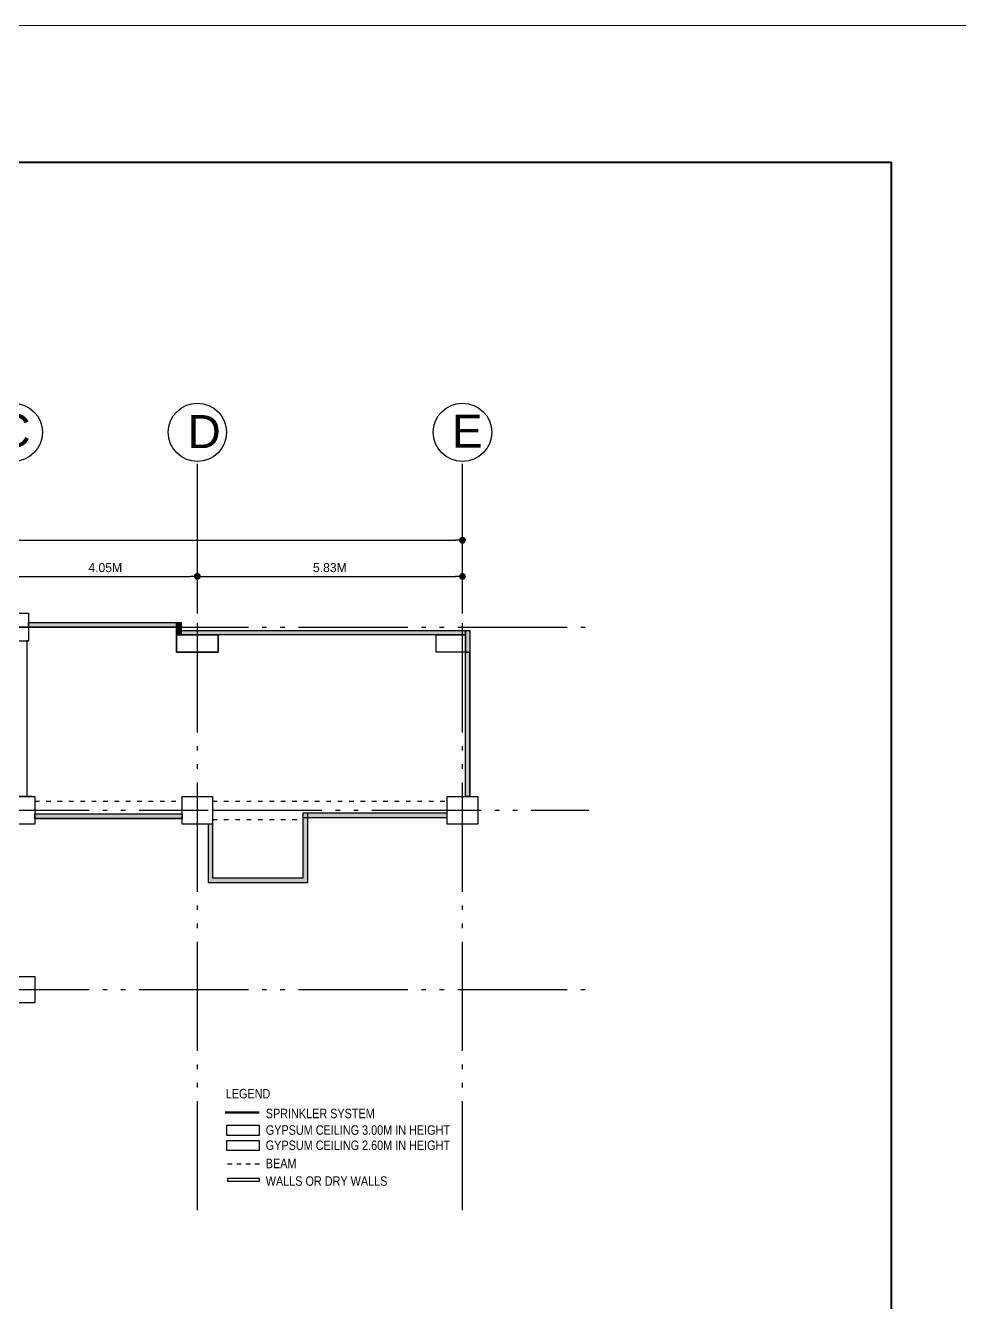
# Model space of a CAD drawing. Header units: metres. Extents: x 1770 to 2101, y 1850 to 1943.
# Drawn here: x 1832.02 to 1852.54, y 1881.28 to 1909.35 of the extents above; entities that cross this region are included whole.
import ezdxf

# ---------------------------------------------------------------- set-up
doc = ezdxf.new("R2010")
doc.units = ezdxf.units.M
for name, pattern in [('ACAD_ISO05W100', [33, 24, -3, 0, -3, 0, -3]), ('ACAD_ISO07W100', [3, 0, -3]), ('CENTER2', [28.575, 19.05, -3.175, 3.175, -3.175]), ('DOT2', [0.125, 0, -0.125])]:
    doc.linetypes.add(name, pattern=pattern)
for name, color, linetype in [('AR-DIM 1', 7, 'Continuous'), ('CEILING TILES', 30, 'Continuous'), ('COLUMN AND BEAMS', 160, 'Continuous'), ('LOLLIPOP', 80, 'ACAD_ISO05W100'), ('SPINKLER', 10, 'Continuous'), ('WALLS', 30, 'Continuous')]:
    doc.layers.add(name, color=color, linetype=linetype)
doc.layers.add('Boarder Line 2', color=60, linetype='Continuous', lineweight=40)
doc.layers.add('Border Line 3', color=80, linetype='Continuous', lineweight=15)
doc.styles.get("Standard").update_dxf_attribs({"font": 'arial.ttf'})
doc.styles.add('style2', font='bahnschrift.ttf')
doc.dimstyles.new('Copy of 100', dxfattribs={"dimtxt": 0.2, "dimasz": 0.15, "dimexe": 0.18, "dimexo": 0.3, "dimgap": 0.09, "dimtad": 1, "dimzin": 0, "dimdsep": 46, "dimtxsty": 'style2', "dimblk": 'DOT', "dimcen": 0.09, "dimclrd": 256, "dimclre": 256, "dimclrt": 256, "dimadec": 0, "dimazin": 0, "dimtfac": 1, "dimtofl": 0, "dimtmove": 0, "dimatfit": 3, "dimldrblk": 'OBLIQUE', "dimfxl": 1, "dimtolj": 1, "dimtzin": 0, "dimarcsym": 0})
pattern_1 = [(283, (22.5, 0), (1979.9, 457.1), []), (13, (22.5, 0), (1522.8, 2437), [2032, -2032])]

# ---------------------------------------------------------------- blocks, each defined once
blk = doc.blocks.new('_Dot')
at = {"color": 0, "linetype": 'ByBlock', "lineweight": -2}
blk.add_line((-0.5, 0), (-1, 0), dxfattribs=at)
at = {"color": 0, "linetype": 'ByBlock', "const_width": 0.5}
blk.add_lwpolyline([(-0.25, 0, 1), (0.25, 0, 1)], format="xyb", close=True, dxfattribs=at)
blk = doc.blocks.new('*D22')
at = {"layer": 'AR-DIM 1', "lineweight": -2, "ltscale": 0.1, "transparency": 16777216}
for p, q in [((1831.746, 1896.426), (1831.746, 1897.422)), ((1835.791, 1896.426), (1835.791, 1897.422)), ((1831.896, 1897.242), (1835.641, 1897.242))]:
    blk.add_line(p, q, dxfattribs=at)
at = {"layer": 'Defpoints', "color": 0, "ltscale": 0.1, "transparency": 16777216}
for p in [(1835.791, 1897.242), (1831.746, 1896.126), (1835.791, 1896.126)]:
    blk.add_point(p, dxfattribs=at)
at = {"layer": 'AR-DIM 1', "lineweight": -2, "ltscale": 0.1, "transparency": 16777216, "xscale": 0.15, "yscale": 0.15, "zscale": 0.15, "rotation": 180}
blk.add_blockref('_Dot', (1831.746, 1897.242), dxfattribs=at)
at = {"layer": 'AR-DIM 1', "lineweight": -2, "ltscale": 0.1, "transparency": 16777216, "xscale": 0.15, "yscale": 0.15, "zscale": 0.15}
blk.add_blockref('_Dot', (1835.791, 1897.242), dxfattribs=at)
at = {"layer": 'AR-DIM 1', "ltscale": 0.1, "transparency": 16777216, "insert": (1833.768, 1897.434), "char_height": 0.2, "attachment_point": 5, "style": 'style2'}
blk.add_mtext('\\A1;4.05M', dxfattribs=at)
blk = doc.blocks.new('_Oblique')
at = {"color": 0, "linetype": 'ByBlock', "lineweight": -2}
blk.add_line((-0.5, -0.5), (0.5, 0.5), dxfattribs=at)
blk = doc.blocks.new('*D23')
at = {"layer": 'AR-DIM 1', "lineweight": -2, "ltscale": 0.1, "transparency": 16777216}
for p, q in [((1835.791, 1896.426), (1835.791, 1897.422)), ((1841.616, 1896.426), (1841.616, 1897.422)), ((1835.941, 1897.242), (1841.466, 1897.242))]:
    blk.add_line(p, q, dxfattribs=at)
at = {"layer": 'Defpoints', "color": 0, "ltscale": 0.1, "transparency": 16777216}
for p in [(1841.616, 1897.242), (1835.791, 1896.126), (1841.616, 1896.126)]:
    blk.add_point(p, dxfattribs=at)
at = {"layer": 'AR-DIM 1', "lineweight": -2, "ltscale": 0.1, "transparency": 16777216, "xscale": 0.15, "yscale": 0.15, "zscale": 0.15, "rotation": 180}
blk.add_blockref('_Dot', (1835.791, 1897.242), dxfattribs=at)
at = {"layer": 'AR-DIM 1', "lineweight": -2, "ltscale": 0.1, "transparency": 16777216, "xscale": 0.15, "yscale": 0.15, "zscale": 0.15}
blk.add_blockref('_Dot', (1841.616, 1897.242), dxfattribs=at)
at = {"layer": 'AR-DIM 1', "ltscale": 0.1, "transparency": 16777216, "insert": (1838.703, 1897.434), "char_height": 0.2, "attachment_point": 5, "style": 'style2'}
blk.add_mtext('\\A1;5.83M', dxfattribs=at)
blk = doc.blocks.new('*D24')
at = {"layer": 'AR-DIM 1', "lineweight": -2, "ltscale": 0.1, "transparency": 16777216}
for p, q in [((1820.881, 1896.426), (1820.881, 1898.216)), ((1821.031, 1898.036), (1841.466, 1898.036)), ((1841.616, 1896.426), (1841.616, 1898.216))]:
    blk.add_line(p, q, dxfattribs=at)
at = {"layer": 'Defpoints', "color": 0, "ltscale": 0.1, "transparency": 16777216}
for p in [(1841.616, 1898.036), (1820.881, 1896.126), (1841.616, 1896.126)]:
    blk.add_point(p, dxfattribs=at)
at = {"layer": 'AR-DIM 1', "lineweight": -2, "ltscale": 0.1, "transparency": 16777216, "xscale": 0.15, "yscale": 0.15, "zscale": 0.15, "rotation": 180}
blk.add_blockref('_Dot', (1820.881, 1898.036), dxfattribs=at)
at = {"layer": 'AR-DIM 1', "lineweight": -2, "ltscale": 0.1, "transparency": 16777216, "xscale": 0.15, "yscale": 0.15, "zscale": 0.15}
blk.add_blockref('_Dot', (1841.616, 1898.036), dxfattribs=at)
at = {"layer": 'AR-DIM 1', "ltscale": 0.1, "transparency": 16777216, "insert": (1831.248, 1898.228), "char_height": 0.2, "attachment_point": 5, "style": 'style2'}
blk.add_mtext('\\A1;20.74M', dxfattribs=at)

msp = doc.modelspace()

# ---------------------------------------------------------------- hatches: boundary and pattern name
at = {"layer": 'CEILING TILES', "ltscale": 0.1, "true_color": 0xdbc1b3, "transparency": 33554554}
h = msp.add_hatch(dxfattribs=at)
h.set_pattern_fill('AR-B816', color=9, scale=10, angle=283)
h.set_pattern_definition(pattern_1)
h.paths.add_polyline_path([(1836.439, 1885.178), (1836.439, 1884.956), (1837.149, 1884.956), (1837.149, 1885.178)])
at = {"layer": 'CEILING TILES', "ltscale": 0.1, "true_color": 0xa953a0, "transparency": 33554554}
h = msp.add_hatch(dxfattribs=at)
h.set_pattern_fill('AR-B816', color=215, scale=10, angle=283)
h.paths.add_polyline_path([(1836.439, 1884.846), (1836.439, 1884.624), (1837.149, 1884.624), (1837.149, 1884.846)])
h = msp.add_hatch(dxfattribs=at)
h.set_pattern_fill('AR-B816', color=215, scale=10, angle=283)
h.set_pattern_definition(pattern_1)
h.paths.add_polyline_path([(1837.149, 1884.624), (1837.149, 1884.846), (1836.439, 1884.846), (1836.439, 1884.624)])
at = {"layer": 'CEILING TILES', "ltscale": 0.1, "true_color": 0xf26722, "transparency": 33554687}
h = msp.add_hatch(dxfattribs=at)
h.set_pattern_fill('AR-B816', color=30, scale=10, angle=283)
h.set_pattern_definition(pattern_1)
h.paths.add_polyline_path([(1836.464, 1884.016), (1836.464, 1883.943), (1837.152, 1883.943), (1837.152, 1884.016)])
at = {"layer": 'WALLS', "ltscale": 0.1}
h = msp.add_hatch(color=256, dxfattribs=at)
h.dxf.hatch_style = 1
h.paths.add_polyline_path([(1832.081, 1896.226), (1832.081, 1896.126), (1835.336, 1896.126), (1835.336, 1896.226)])
h = msp.add_hatch(color=256, dxfattribs=at)
h.dxf.hatch_style = 1
h.paths.add_polyline_path([(1835.436, 1896.226), (1835.336, 1896.226), (1835.336, 1896.126), (1835.436, 1896.126)])
h.paths.add_polyline_path([(1835.436, 1896.126), (1835.336, 1896.126), (1835.336, 1895.956), (1835.436, 1895.956)])
h = msp.add_hatch(color=256, dxfattribs=at)
h.dxf.hatch_style = 1
h.paths.add_polyline_path([(1841.616, 1896.056), (1835.336, 1896.056), (1835.336, 1895.956), (1841.616, 1895.956)])
h.paths.add_polyline_path([(1841.681, 1896.056), (1841.616, 1896.056), (1841.616, 1895.956), (1841.681, 1895.956)])
h = msp.add_hatch(color=256, dxfattribs=at)
h.dxf.hatch_style = 1
h.paths.add_polyline_path([(1841.781, 1896.056), (1841.681, 1896.056), (1841.681, 1895.576), (1841.781, 1895.576)])
h = msp.add_hatch(color=256, dxfattribs=at)
h.dxf.hatch_style = 1
h.paths.add_polyline_path([(1841.781, 1895.576), (1841.681, 1895.576), (1841.681, 1892.406), (1841.781, 1892.406)])
h = msp.add_hatch(color=256, dxfattribs=at)
h.dxf.hatch_style = 1
h.paths.add_polyline_path([(1835.456, 1892.021), (1832.221, 1892.021), (1832.221, 1891.921), (1835.456, 1891.921)])
h = msp.add_hatch(color=256, dxfattribs=at)
h.dxf.hatch_style = 1
h.paths.add_polyline_path([(1841.281, 1892.046), (1839.781, 1892.046), (1838.216, 1892.046), (1838.216, 1891.946), (1839.781, 1891.946), (1841.281, 1891.946)])
h.paths.add_polyline_path([(1838.216, 1892.046), (1838.116, 1892.046), (1838.116, 1891.946), (1838.216, 1891.946)])
h.paths.add_polyline_path([(1838.216, 1891.946), (1838.116, 1891.946), (1838.116, 1890.616), (1836.126, 1890.616), (1836.126, 1891.796), (1836.026, 1891.796), (1836.026, 1890.516), (1838.216, 1890.516)])

# ---------------------------------------------------------------- linework, layer by layer
for p, q in [((1832.081, 1896.126), (1831.761, 1896.126)), ((1832.081, 1896.126), (1834.526, 1896.126)), ((1835.336, 1895.956), (1835.336, 1896.126)), ((1836.246, 1895.956), (1835.336, 1895.956)), ((1835.336, 1895.956), (1835.336, 1895.576)), ((1841.036, 1895.956), (1835.436, 1895.956)), ((1836.246, 1895.576), (1836.246, 1895.956)), ((1841.036, 1895.576), (1841.036, 1895.956)), ((1841.036, 1895.956), (1841.681, 1895.956)), ((1841.681, 1895.576), (1841.681, 1895.956)), ((1835.336, 1895.576), (1836.246, 1895.576)), ((1841.681, 1895.576), (1841.036, 1895.576)), ((1841.681, 1894.681), (1841.681, 1895.576)), ((1841.781, 1894.681), (1841.781, 1895.576)), ((1841.681, 1892.406), (1841.681, 1894.681)), ((1841.781, 1892.406), (1841.781, 1894.681)), ((1832.161, 1892.406), (1831.551, 1892.406)), ((1836.126, 1892.401), (1836.126, 1890.616)), ((1841.281, 1892.046), (1841.281, 1892.346)), ((1832.221, 1892.021), (1835.456, 1892.021)), ((1836.026, 1891.796), (1836.026, 1890.516)), ((1838.116, 1890.616), (1838.116, 1892.046)), ((1838.116, 1892.046), (1839.781, 1892.046)), ((1838.116, 1891.946), (1839.781, 1891.946)), ((1838.216, 1890.516), (1838.216, 1892.046)), ((1839.781, 1892.046), (1841.281, 1892.046)), ((1839.781, 1891.946), (1841.281, 1891.946)), ((1836.026, 1890.516), (1838.216, 1890.516)), ((1836.126, 1890.616), (1838.116, 1890.616))]:
    msp.add_line(p, q)
at = {"layer": 'Boarder Line 2'}
for p, q in [((1772.935, 1906.348), (1851.035, 1906.348)), ((1851.035, 1906.348), (1851.035, 1852.948))]:
    msp.add_line(p, q, dxfattribs=at)
at = {"layer": 'Border Line 3'}
for p, q in [((1769.935, 1909.348), (1854.035, 1909.348)), ((1772.935, 1906.348), (1851.035, 1906.348))]:
    msp.add_line(p, q, dxfattribs=at)
at = {"layer": 'CEILING TILES', "ltscale": 0.1}
for points in [[(1836.439, 1885.178), (1837.149, 1885.178), (1837.149, 1884.956), (1836.439, 1884.956)], [(1836.439, 1884.846), (1837.149, 1884.846), (1837.149, 1884.624), (1836.439, 1884.624)], [(1836.464, 1884.016), (1837.152, 1884.016), (1837.152, 1883.943), (1836.464, 1883.943)]]:
    msp.add_lwpolyline(points, close=True, dxfattribs=at)
at = {"layer": 'COLUMN AND BEAMS'}
for p, q in [((1832.051, 1892.406), (1832.051, 1895.841)), ((1832.161, 1892.406), (1831.551, 1892.406)), ((1841.281, 1892.301), (1841.281, 1892.401))]:
    msp.add_line(p, q, dxfattribs=at)
at = {"layer": 'COLUMN AND BEAMS', "linetype": 'ACAD_ISO07W100', "ltscale": 0.05}
for p, q in [((1832.221, 1892.301), (1835.456, 1892.301)), ((1836.126, 1892.301), (1841.281, 1892.301)), ((1836.126, 1891.901), (1838.116, 1891.901))]:
    msp.add_line(p, q, dxfattribs=at)
at = {"layer": 'COLUMN AND BEAMS', "linetype": 'DOT2', "ltscale": 0.5}
msp.add_line((1837.156, 1884.325), (1836.431, 1884.325), dxfattribs=at)
at = {"layer": 'COLUMN AND BEAMS'}
for points in [[(1831.411, 1896.431), (1832.081, 1896.431), (1832.081, 1895.821), (1831.411, 1895.821)], [(1835.336, 1895.956), (1836.246, 1895.956), (1836.246, 1895.576), (1835.336, 1895.576)], [(1841.036, 1895.956), (1841.681, 1895.956), (1841.681, 1895.576), (1841.036, 1895.576)], [(1831.551, 1892.406), (1832.221, 1892.406), (1832.221, 1891.796), (1831.551, 1891.796)], [(1835.456, 1892.406), (1836.126, 1892.406), (1836.126, 1891.796), (1835.456, 1891.796)], [(1841.281, 1892.406), (1841.951, 1892.406), (1841.951, 1891.796), (1841.281, 1891.796)], [(1831.551, 1888.446), (1832.221, 1888.446), (1832.221, 1887.866), (1831.551, 1887.866)]]:
    msp.add_lwpolyline(points, close=True, dxfattribs=at)
for points in [[(1836.126, 1892.401), (1836.126, 1892.021)], [(1841.281, 1892.046), (1841.281, 1892.401)]]:
    msp.add_lwpolyline(points, dxfattribs=at)
at = {"layer": 'LOLLIPOP', "ltscale": 0.1}
for p, q in [((1835.791, 1883.312), (1835.791, 1899.766)), ((1841.616, 1883.312), (1841.616, 1899.766)), ((1817.013, 1896.126), (1844.389, 1896.126)), ((1817.013, 1892.101), (1836.026, 1892.101)), ((1836.126, 1892.101), (1844.389, 1892.101)), ((1817.013, 1888.161), (1844.389, 1888.161))]:
    msp.add_line(p, q, dxfattribs=at)
at = {"layer": 'LOLLIPOP', "linetype": 'ByBlock', "ltscale": 0.05}
for centre in [(1831.746, 1900.408), (1835.791, 1900.408), (1841.616, 1900.408)]:
    msp.add_circle(centre, 0.642, dxfattribs=at)
at = {"layer": 'SPINKLER', "ltscale": 0.1}
for p, q in [((1837.152, 1885.468), (1836.401, 1885.468)), ((1837.152, 1885.443), (1836.401, 1885.443))]:
    msp.add_line(p, q, dxfattribs=at)
at = {"layer": 'WALLS', "ltscale": 0.1}
for p, q in [((1832.081, 1896.226), (1834.526, 1896.226)), ((1832.081, 1896.126), (1834.526, 1896.126)), ((1835.336, 1896.126), (1835.336, 1895.956)), ((1835.436, 1895.956), (1835.436, 1896.226)), ((1835.336, 1895.956), (1835.436, 1895.956)), ((1832.221, 1892.021), (1835.456, 1892.021)), ((1832.221, 1891.921), (1835.456, 1891.921))]:
    msp.add_line(p, q, dxfattribs=at)
for points in [[(1835.336, 1896.126), (1832.081, 1896.126), (1832.081, 1896.226), (1835.336, 1896.226)], [(1835.336, 1896.226), (1835.436, 1896.226), (1835.436, 1895.956), (1835.336, 1895.956)], [(1835.336, 1896.056), (1841.681, 1896.056), (1841.681, 1895.956), (1835.336, 1895.956)], [(1841.781, 1895.576), (1841.681, 1895.576), (1841.681, 1896.056), (1841.781, 1896.056)], [(1841.681, 1895.576), (1841.781, 1895.576), (1841.781, 1892.406), (1841.681, 1892.406)], [(1832.221, 1892.021), (1835.456, 1892.021), (1835.456, 1891.921), (1832.221, 1891.921)]]:
    msp.add_lwpolyline(points, close=True, dxfattribs=at)

# ---------------------------------------------------------------- texts
at = {"layer": 'Boarder Line 2', "linetype": 'CENTER2', "ltscale": 0.05, "char_height": 0.727, "attachment_point": 1}
for s, insert in [('C', (1831.393, 1900.81)), ('D', (1835.573, 1900.787)), ('E', (1841.383, 1900.798))]:
    msp.add_mtext_dynamic_manual_height_columns(s, width=1.26507, gutter_width=3.636, heights=[0], dxfattribs=dict(at, insert=insert))
at = {"layer": 'LOLLIPOP', "ltscale": 0.1, "char_height": 0.20786, "attachment_point": 1}
for s, insert in [('\\pxql;{\\fBahnschrift Light SemiCondensed|b0|i0|c0|p34;LEGEND}', (1836.415, 1885.978)), ('\\pxql;{\\fBahnschrift Light SemiCondensed|b0|i0|c0|p34;SPRINKLER SYSTEM}', (1837.294, 1885.542)), ('\\pxql;{\\fBahnschrift Light SemiCondensed|b0|i0|c0|p34;GYPSUM CEILING 3.00M IN HEIGHT}', (1837.294, 1885.178)), ('\\pxql;{\\fBahnschrift Light SemiCondensed|b0|i0|c0|p34;GYPSUM CEILING 2.60M IN HEIGHT}', (1837.294, 1884.843)), ('\\pxql;{\\fBahnschrift Light SemiCondensed|b0|i0|c0|p34;BEAM}', (1837.294, 1884.443)), ('\\pxql;{\\fBahnschrift Light SemiCondensed|b0|i0|c0|p34;WALLS OR DRY WALLS}', (1837.294, 1884.057))]:
    msp.add_mtext_dynamic_manual_height_columns(s, width=3.88798, gutter_width=1.039, heights=[7.091549569793187e-14], dxfattribs=dict(at, insert=insert))

# ---------------------------------------------------------------- dimensions: what is measured, and where the dimension line sits
at = {"layer": 'AR-DIM 1', "ltscale": 0.1}
for base, p1, p2, override, picture, middle in [((1841.615625526, 1898.035991456), (1820.880625526, 1896.125563479), (1841.615625526, 1896.125563479), {"dimpost": 'M'}, '*D24', (1831.248125526, 1898.228054729)), ((1835.790625526, 1897.241553241), (1831.745625526, 1896.125563479), (1835.790625526, 1896.125563479), {"dimpost": 'M', "dimtmove": 1}, '*D22', (1833.768125526, 1897.433616515)), ((1841.615625526, 1897.241553241), (1835.790625526, 1896.125563479), (1841.615625526, 1896.125563479), {"dimpost": 'M', "dimtmove": 1}, '*D23', (1838.703125526, 1897.433616515))]:
    dim = msp.add_linear_dim(base=base, p1=p1, p2=p2, dimstyle='Copy of 100', override=override, dxfattribs=at)
    dim.commit()
    dim.dimension.update_dxf_attribs({"geometry": picture, "text_midpoint": middle})

doc.saveas('drawing.dxf')
